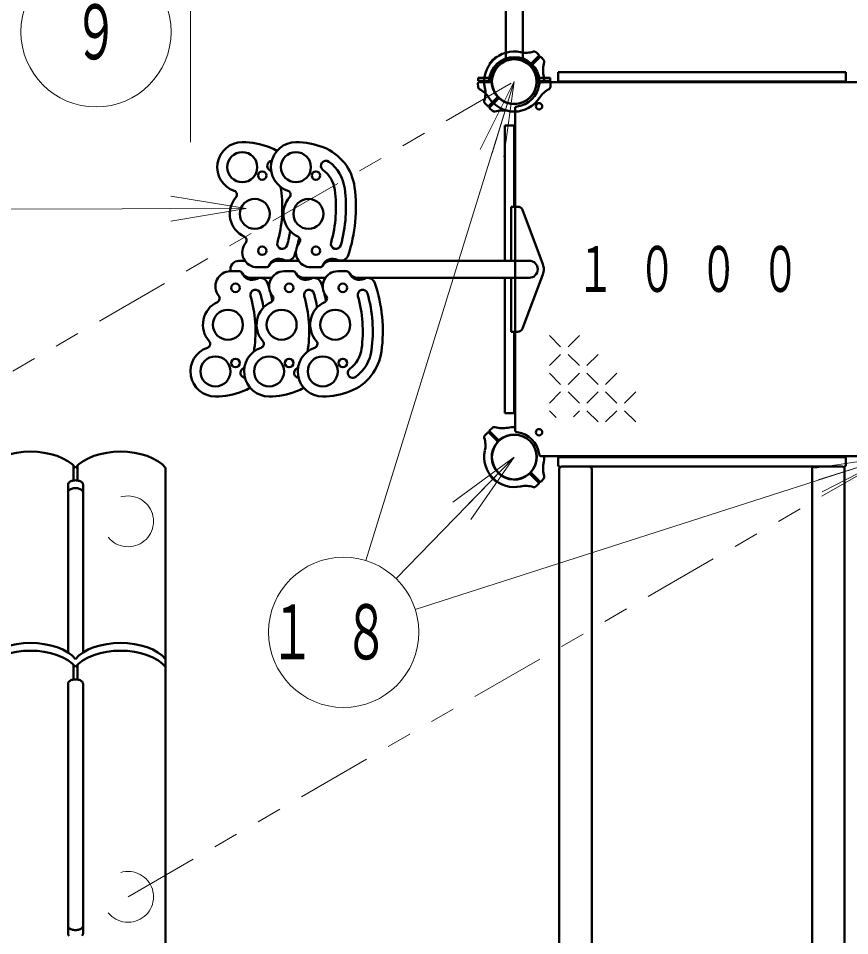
# Model space of a CAD drawing. Units: millimetres on the paper, scale 1:50. Extents: x -365 to 0, y -594 to 257.
# Drawn here: x -313.02 to -279.8, y 119.01 to 155.66 of the extents above; entities that cross this region are included whole.
import ezdxf
from ezdxf.enums import TextEntityAlignment as Align

# ---------------------------------------------------------------- set-up
doc = ezdxf.new("R2010")
doc.units = ezdxf.units.MM
doc.linetypes.add('USER1', pattern=[4.5, 2.5, -2])
doc.linetypes.add('USER3', pattern=[8, 3, -1, 1, -1, 1, -1])
doc.layers.add('LY_1', color=140, linetype='Continuous', lineweight=50)
doc.styles.add('ＭＳ ゴシック', font='')
doc.styles.get('ＭＳ ゴシック').set_extended_font_data('MS Gothic')

msp = doc.modelspace()

# ---------------------------------------------------------------- linework, layer by layer
at = {"layer": 'LY_1', "color": 7, "lineweight": 13}
for p, q in [((-306.146, 150.711), (-306.146, 238.918)), ((-293.205, 153.131), (-299.134, 133.997)), ((-294.571, 150.413), (-293.205, 153.131)), ((-293.205, 153.131), (-294.093, 150.265)), ((-293.205, 153.131), (-293.615, 150.117)), ((-306.923, 148.552), (-303.922, 148.063)), ((-303.922, 148.063), (-314.667, 148.025)), ((-303.922, 148.063), (-306.922, 148.052)), ((-303.922, 148.063), (-306.92, 147.552)), ((-291.353, 142.533), (-291.803, 142.983)), ((-290.603, 142.983), (-291.053, 142.533)), ((-291.353, 142.233), (-291.803, 141.783)), ((-290.603, 141.783), (-291.053, 142.233)), ((-289.853, 142.233), (-290.303, 141.783)), ((-291.353, 141.033), (-291.803, 141.483)), ((-290.603, 141.483), (-291.053, 141.033)), ((-289.853, 141.033), (-290.303, 141.483)), ((-289.103, 141.483), (-289.553, 141.033)), ((-291.353, 140.733), (-291.803, 140.283)), ((-290.603, 140.283), (-291.053, 140.733)), ((-289.853, 140.733), (-290.303, 140.283)), ((-289.103, 140.283), (-289.553, 140.733)), ((-288.353, 140.733), (-288.803, 140.283)), ((-291.536, 139.716), (-291.803, 139.983)), ((-290.603, 139.983), (-290.843, 139.744)), ((-289.853, 139.533), (-290.303, 139.983)), ((-289.103, 139.983), (-289.553, 139.533)), ((-288.353, 139.533), (-288.803, 139.983)), ((-293.205, 138.131), (-297.928, 133.281)), ((-278.205, 138.131), (-297.165, 132.048)), ((-295.656, 136.331), (-293.205, 138.131)), ((-293.205, 138.131), (-295.298, 135.982)), ((-293.205, 138.131), (-294.94, 135.633)), ((-281.215, 137.691), (-278.205, 138.131)), ((-278.205, 138.131), (-281.062, 137.215)), ((-278.205, 138.131), (-280.909, 136.738))]:
    msp.add_line(p, q, dxfattribs=at)
at = {"layer": 'LY_1'}
for p, q in [((-293.545, 167.215), (-293.545, 154.047)), ((-292.865, 167.215), (-292.865, 154.047)), ((-292.231, 154.206), (-292.346, 154.313)), ((-293.9, 154.109), (-293.903, 154.111)), ((-292.564, 153.815), (-292.23, 154.148)), ((-292.521, 153.773), (-292.188, 154.106)), ((-292.13, 154.105), (-292.023, 153.99)), ((-294.183, 153.826), (-294.186, 153.829)), ((-294.203, 153.281), (-294.645, 153.281)), ((-294.645, 153.281), (-294.645, 153.161)), ((-292.207, 153.281), (-291.765, 153.281)), ((-291.765, 153.281), (-291.765, 153.161)), ((-291.455, 153.511), (-279.955, 153.511)), ((-291.455, 153.131), (-291.455, 153.511)), ((-279.955, 153.131), (-279.955, 153.511)), ((-294.654, 153.06), (-294.648, 152.902)), ((-294.135, 153.161), (-294.645, 153.161)), ((-294.143, 153.101), (-294.614, 153.101)), ((-292.276, 153.161), (-291.765, 153.161)), ((-292.268, 153.161), (-291.797, 153.161)), ((-292.268, 153.101), (-291.797, 153.101)), ((-285.705, 153.101), (-292.113, 153.101)), ((-291.757, 153.06), (-291.762, 152.902)), ((-291.455, 153.131), (-279.955, 153.131)), ((-285.705, 153.101), (-279.298, 153.101)), ((-293.889, 152.489), (-294.222, 152.156)), ((-293.847, 152.447), (-294.18, 152.114)), ((-294.28, 152.157), (-294.379, 152.264)), ((-294.179, 152.056), (-294.073, 151.957)), ((-293.175, 145.631), (-293.175, 152.039)), ((-293.585, 151.381), (-293.205, 151.381)), ((-293.585, 151.381), (-293.585, 145.971)), ((-293.205, 151.381), (-293.205, 148.131)), ((-293.325, 148.131), (-293.325, 145.971)), ((-293.064, 148.131), (-293.325, 148.131)), ((-292.877, 148.001), (-292.062, 145.835)), ((-303.966, 145.971), (-304.205, 145.971)), ((-302.726, 145.967), (-302.726, 146.037)), ((-301.823, 145.971), (-302.726, 145.971)), ((-300.583, 146.038), (-300.583, 145.967)), ((-292.605, 145.971), (-300.583, 145.971)), ((-304.178, 145.551), (-304.544, 145.551)), ((-304.085, 145.488), (-304.063, 145.488)), ((-303.105, 145.711), (-303.471, 145.711)), ((-303.013, 145.774), (-302.992, 145.774)), ((-302.034, 145.551), (-302.399, 145.551)), ((-301.941, 145.488), (-301.919, 145.488)), ((-300.963, 145.711), (-301.328, 145.711)), ((-300.87, 145.774), (-300.848, 145.774)), ((-299.891, 145.551), (-300.257, 145.551)), ((-299.798, 145.488), (-299.776, 145.488)), ((-293.175, 145.631), (-293.175, 139.223)), ((-303.798, 145.224), (-303.798, 145.295)), ((-302.894, 145.291), (-303.798, 145.291)), ((-301.654, 145.224), (-301.654, 145.295)), ((-300.751, 145.291), (-301.654, 145.291)), ((-299.511, 145.224), (-299.511, 145.295)), ((-292.605, 145.291), (-299.511, 145.291)), ((-293.585, 139.881), (-293.585, 145.291)), ((-293.325, 143.131), (-293.325, 145.291)), ((-292.877, 143.261), (-292.062, 145.427)), ((-293.064, 143.131), (-293.325, 143.131)), ((-293.205, 143.131), (-293.205, 139.881)), ((-293.585, 139.881), (-293.205, 139.881)), ((-294.179, 139.206), (-294.073, 139.305)), ((-294.28, 139.105), (-294.379, 138.998)), ((-293.889, 138.773), (-294.222, 139.106)), ((-293.847, 138.815), (-294.18, 139.148)), ((-285.705, 138.161), (-292.113, 138.161)), ((-285.705, 138.161), (-279.298, 138.161)), ((-310.814, 137.787), (-310.814, 137.195)), ((-310.654, 137.787), (-310.654, 137.195)), ((-291.455, 137.811), (-291.455, 138.071)), ((-280.015, 138.131), (-291.395, 138.131)), ((-279.955, 137.811), (-279.955, 138.071)), ((-307.134, 137.702), (-307.134, 126.066)), ((-294.183, 137.436), (-294.186, 137.434)), ((-292.564, 137.447), (-292.23, 137.114)), ((-292.521, 137.489), (-292.188, 137.156)), ((-291.405, 100.151), (-291.405, 137.651)), ((-291.305, 137.751), (-280.105, 137.751)), ((-290.105, 100.151), (-290.105, 137.651)), ((-281.305, 100.151), (-281.305, 137.651)), ((-280.005, 100.151), (-280.005, 137.651)), ((-293.9, 137.153), (-293.903, 137.151)), ((-292.231, 137.056), (-292.346, 136.949)), ((-292.13, 137.157), (-292.023, 137.272)), ((-311.034, 137.029), (-311.034, 130.319)), ((-310.434, 137.029), (-310.434, 130.319)), ((-310.814, 129.243), (-310.814, 129.834)), ((-310.654, 129.243), (-310.654, 129.834)), ((-307.134, 118.424), (-307.134, 130.06)), ((-311.034, 119.096), (-311.034, 129.077)), ((-310.434, 119.096), (-310.434, 129.077))]:
    msp.add_line(p, q, dxfattribs=at)
at = {"layer": 'LY_1', "color": 7, "linetype": 'USER3', "lineweight": 13}
for p, q in [((-323.634, 135.563), (-293.205, 153.131)), ((-308.634, 120.563), (-278.205, 138.131))]:
    msp.add_line(p, q, dxfattribs=at)
at = {"layer": 'LY_1'}
for points in [[(-314.334, 137.702), (-314.195, 137.841), (-314.023, 137.967), (-313.822, 138.079), (-313.596, 138.174), (-313.349, 138.249), (-313.087, 138.304), (-312.813, 138.337), (-312.534, 138.349), (-312.255, 138.337), (-311.981, 138.304), (-311.719, 138.249), (-311.472, 138.174), (-311.246, 138.079), (-311.045, 137.967), (-310.873, 137.841), (-310.734, 137.702)], [(-310.734, 137.702), (-310.595, 137.841), (-310.423, 137.967), (-310.222, 138.079), (-309.996, 138.174), (-309.749, 138.249), (-309.487, 138.304), (-309.213, 138.337), (-308.934, 138.349), (-308.655, 138.337), (-308.381, 138.304), (-308.119, 138.249), (-307.872, 138.174), (-307.646, 138.079), (-307.445, 137.967), (-307.273, 137.841), (-307.134, 137.702)], [(-310.434, 137.029), (-310.437, 137.052), (-310.444, 137.074), (-310.457, 137.095), (-310.474, 137.116), (-310.496, 137.134), (-310.522, 137.151), (-310.551, 137.166), (-310.584, 137.179), (-310.619, 137.188), (-310.656, 137.196), (-310.695, 137.2), (-310.734, 137.202), (-310.773, 137.2), (-310.812, 137.196), (-310.849, 137.188), (-310.884, 137.179), (-310.917, 137.166), (-310.946, 137.151), (-310.972, 137.134), (-310.994, 137.116), (-311.011, 137.095), (-311.024, 137.074), (-311.031, 137.052), (-311.034, 137.029)], [(-310.434, 136.718), (-310.437, 136.741), (-310.444, 136.763), (-310.457, 136.784), (-310.474, 136.804), (-310.496, 136.823), (-310.522, 136.84), (-310.551, 136.855), (-310.584, 136.867), (-310.619, 136.877), (-310.656, 136.884), (-310.695, 136.889), (-310.734, 136.89), (-310.773, 136.889), (-310.812, 136.884), (-310.849, 136.877), (-310.884, 136.867), (-310.917, 136.855), (-310.946, 136.84), (-310.972, 136.823), (-310.994, 136.804), (-311.011, 136.784), (-311.024, 136.763), (-311.031, 136.741), (-311.034, 136.718)], [(-314.334, 130.06), (-314.195, 130.199), (-314.023, 130.326), (-313.822, 130.438), (-313.596, 130.532), (-313.349, 130.608), (-313.087, 130.663), (-312.813, 130.696), (-312.534, 130.707), (-312.255, 130.696), (-311.981, 130.663), (-311.719, 130.608), (-311.472, 130.532), (-311.246, 130.438), (-311.045, 130.326), (-310.873, 130.199), (-310.734, 130.06)], [(-310.734, 130.06), (-310.595, 130.199), (-310.423, 130.326), (-310.222, 130.438), (-309.996, 130.532), (-309.749, 130.608), (-309.487, 130.663), (-309.213, 130.696), (-308.934, 130.707), (-308.655, 130.696), (-308.381, 130.663), (-308.119, 130.608), (-307.872, 130.532), (-307.646, 130.438), (-307.445, 130.326), (-307.273, 130.199), (-307.134, 130.06)], [(-314.334, 129.749), (-314.195, 129.888), (-314.023, 130.015), (-313.822, 130.126), (-313.596, 130.221), (-313.349, 130.296), (-313.087, 130.351), (-312.813, 130.385), (-312.534, 130.396), (-312.255, 130.385), (-311.981, 130.351), (-311.719, 130.296), (-311.472, 130.221), (-311.246, 130.126), (-311.045, 130.015), (-310.873, 129.888), (-310.734, 129.749)], [(-310.734, 129.749), (-310.595, 129.888), (-310.423, 130.015), (-310.222, 130.126), (-309.996, 130.221), (-309.749, 130.296), (-309.487, 130.351), (-309.213, 130.385), (-308.934, 130.396), (-308.655, 130.385), (-308.381, 130.351), (-308.119, 130.296), (-307.872, 130.221), (-307.646, 130.126), (-307.445, 130.015), (-307.273, 129.888), (-307.134, 129.749)], [(-310.434, 129.077), (-310.437, 129.099), (-310.444, 129.121), (-310.457, 129.143), (-310.474, 129.163), (-310.496, 129.181), (-310.522, 129.198), (-310.551, 129.213), (-310.584, 129.226), (-310.619, 129.236), (-310.656, 129.243), (-310.695, 129.247), (-310.734, 129.249), (-310.773, 129.247), (-310.812, 129.243), (-310.849, 129.236), (-310.884, 129.226), (-310.917, 129.213), (-310.946, 129.198), (-310.972, 129.181), (-310.994, 129.163), (-311.011, 129.143), (-311.024, 129.121), (-311.031, 129.099), (-311.034, 129.077)], [(-310.434, 119.408), (-310.437, 119.385), (-310.444, 119.363), (-310.457, 119.342), (-310.474, 119.322), (-310.496, 119.303), (-310.522, 119.286), (-310.551, 119.271), (-310.584, 119.259), (-310.619, 119.249), (-310.656, 119.242), (-310.695, 119.237), (-310.734, 119.236), (-310.773, 119.237), (-310.812, 119.242), (-310.849, 119.249), (-310.884, 119.259), (-310.917, 119.271), (-310.946, 119.286), (-310.972, 119.303), (-310.994, 119.322), (-311.011, 119.342), (-311.024, 119.363), (-311.031, 119.385), (-311.034, 119.408)], [(-310.994, 119.01), (-311.011, 119.031), (-311.024, 119.052), (-311.031, 119.074), (-311.034, 119.096)], [(-310.434, 119.096), (-310.437, 119.074), (-310.444, 119.052), (-310.457, 119.031), (-310.474, 119.01)]]:
    msp.add_lwpolyline(points, dxfattribs=at)
at = {"layer": 'LY_1', "color": 7, "lineweight": 13}
for centre in [(-309.914, 155.118), (-300.021, 131.131)]:
    msp.add_circle(centre, 3, dxfattribs=at)
at = {"layer": 'LY_1'}
for centre, radius in [((-293.205, 153.131), 0.891), ((-292.215, 152.141), 0.13), ((-304.071, 149.711), 0.6), ((-301.928, 149.711), 0.6), ((-301.928, 149.711), 0.6), ((-303.271, 149.374), 0.17), ((-301.128, 149.374), 0.17), ((-303.571, 147.845), 0.6), ((-301.428, 147.845), 0.6), ((-301.428, 147.845), 0.6), ((-303.271, 146.374), 0.17), ((-301.128, 146.374), 0.17), ((-304.344, 144.888), 0.17), ((-302.199, 144.888), 0.17), ((-300.057, 144.888), 0.17), ((-304.644, 143.417), 0.6), ((-302.499, 143.417), 0.6), ((-300.357, 143.417), 0.6), ((-300.357, 143.417), 0.6), ((-305.144, 141.551), 0.6), ((-304.344, 141.888), 0.17), ((-302.999, 141.551), 0.6), ((-302.199, 141.888), 0.17), ((-300.857, 141.551), 0.6), ((-300.857, 141.551), 0.6), ((-300.057, 141.888), 0.17), ((-292.215, 139.121), 0.13), ((-293.205, 138.131), 0.891)]:
    msp.add_circle(centre, radius, dxfattribs=at)
at = {"layer": 'LY_1', "color": 7, "linetype": 'USER1', "lineweight": 13}
for centre in [(-308.634, 135.563), (-308.634, 120.563)]:
    msp.add_circle(centre, 1.016, dxfattribs=at)
at = {"layer": 'LY_1'}
for centre, radius, start, end in [((-293.205, 153.131), 1.2, 77.7272, 135), ((-292.738, 155.281), 1, 257.7272, 287.5412), ((-292.406, 154.232), 0.1, 47, 107.5412), ((-293.205, 153.131), 1.2, 135, 192.2728), ((-293.205, 153.09), 1.016, 4.0072, 175.9928), ((-293.205, 153.131), 1.22, 135, 143.6269), ((-293.205, 153.09), 0.932, 4.369, 175.631), ((-293.205, 153.131), 1.22, 126.3731, 135), ((-293.917, 154.097), 0.02, 45, 126.3731), ((-293.205, 153.131), 0.9, 49.2707, 135), ((-292.259, 154.177), 0.04, 315, 47), ((-292.16, 154.078), 0.04, 43, 135), ((-291.056, 153.599), 1, 162.4588, 192.2728), ((-292.104, 153.93), 0.1, 342.4588, 43), ((-294.171, 153.843), 0.02, 143.6269, 225), ((-293.205, 153.131), 0.9, 135, 220.7293), ((-292.592, 153.843), 0.04, 229.2707, 315), ((-293.205, 153.131), 0.9, 315, 40.7293), ((-292.493, 153.744), 0.04, 135, 220.7293), ((-293.205, 153.131), 1.2, 358.5675, 12.2728), ((-294.614, 153.061), 0.04, 90, 182), ((-294.549, 152.918), 0.1, 182, 242.5412), ((-295.056, 151.942), 1, 32.7272, 62.5412), ((-295.355, 152.663), 1, 342.4588, 12.2728), ((-294.143, 153.061), 0.04, 4.2707, 90), ((-293.205, 153.131), 0.9, 184.2707, 270), ((-293.205, 153.131), 0.9, 270, 355.7293), ((-293.205, 153.131), 1, 276.7872, 353.2128), ((-292.268, 153.061), 0.04, 90, 175.7293), ((-292.113, 153.001), 0.1, 90, 173.2128), ((-291.354, 151.942), 1, 117.4588, 147.2728), ((-291.862, 152.918), 0.1, 297.4588, 358), ((-291.797, 153.061), 0.04, 358, 90), ((-293.205, 153.131), 1.2, 212.7272, 270), ((-293.918, 152.518), 0.04, 315, 40.7293), ((-293.819, 152.419), 0.04, 49.2707, 135), ((-293.205, 153.131), 0.9, 229.2707, 315), ((-293.205, 153.131), 1.2, 270, 327.2728), ((-294.306, 152.332), 0.1, 162.4588, 223), ((-294.251, 152.185), 0.04, 223, 315), ((-294.152, 152.086), 0.04, 135, 227), ((-293.075, 152.039), 0.1, 96.7872, 180), ((-294.004, 152.03), 0.1, 227, 287.5412), ((-293.673, 150.981), 1, 77.7272, 107.5412), ((-293.205, 153.131), 1.2, 257.7272, 271.4325), ((-304.071, 149.711), 1, 90, 251.3766), ((-304.071, 147.711), 3, 68.6368, 90), ((-301.928, 149.711), 1, 90, 251.3766), ((-301.928, 147.711), 3, 68.6368, 90), ((-303.707, 148.642), 2, 59.3359, 68.6368), ((-301.564, 148.642), 2, 7.6628, 68.6368), ((-302.873, 149.767), 0.2, 96.625, 233.4141), ((-300.73, 149.767), 0.2, 53.4141, 233.4141), ((-300.73, 149.767), 0.2, 53.4141, 233.4141), ((-301.564, 148.642), 1.6, 7.6628, 53.4141), ((-301.564, 148.642), 1.6, 7.6628, 53.4141), ((-303.707, 148.642), 1.2, 48.654, 53.4141), ((-301.564, 148.642), 1.2, 7.6628, 53.4141), ((-301.564, 148.642), 1.2, 7.6628, 53.4141), ((-307.671, 148.109), 5.2, 344.2956, 7.6628), ((-303.707, 148.642), 1.2, 7.6628, 13.3486), ((-305.528, 148.109), 5.2, 344.2956, 7.6628), ((-305.528, 148.109), 5.2, 344.2956, 7.6628), ((-305.528, 148.109), 5.6, 344.2956, 7.6628), ((-305.528, 148.109), 5.6, 344.2956, 7.6628), ((-305.528, 148.109), 6, 341.2666, 7.6628), ((-303.571, 147.845), 1, 138.6234, 245.1252), ((-304.442, 148.612), 0.16, 318.6234, 71.3765), ((-301.428, 147.845), 1, 138.6234, 245.1252), ((-302.299, 148.612), 0.16, 318.6234, 71.3765), ((-293.064, 147.931), 0.2, 20.5985, 90), ((-304.059, 146.793), 0.16, 320.6786, 65.1252), ((-307.671, 148.109), 5.6, 344.2956, 350.2), ((-301.916, 146.793), 0.16, 320.6786, 65.1252), ((-303.471, 146.311), 0.6, 140.6786, 270), ((-302.473, 146.647), 0.2, 164.2956, 344.2956), ((-301.328, 146.311), 0.6, 140.6786, 270), ((-307.671, 148.109), 6, 345.0235, 348.3449), ((-300.33, 146.647), 0.2, 164.2956, 344.2956), ((-300.33, 146.647), 0.2, 164.2956, 344.2956), ((-307.671, 148.109), 6, 341.2666, 343.3251), ((-304.205, 145.631), 0.34, 90, 193.609), ((-302.602, 145.615), 0.44, 63.6203, 158.755), ((-302.684, 145.63), 0.34, 97.2321, 154.9229), ((-302.273, 146.278), 0.3, 243.6203, 341.2666), ((-300.459, 145.615), 0.44, 63.6203, 158.755), ((-300.54, 145.63), 0.34, 97.2321, 154.9229), ((-300.13, 146.278), 0.3, 243.6203, 341.2666), ((-292.605, 145.631), 0.34, 270, 90), ((-304.544, 144.951), 0.6, 90, 219.3214), ((-304.178, 145.451), 0.1, 21.245, 90), ((-303.675, 145.647), 0.44, 201.245, 296.3797), ((-303.755, 145.632), 0.34, 205.0771, 262.7679), ((-303.105, 145.811), 0.1, 270, 338.755), ((-302.399, 144.951), 0.6, 90, 219.3214), ((-302.034, 145.451), 0.1, 21.245, 90), ((-301.53, 145.647), 0.44, 201.245, 296.3797), ((-301.611, 145.632), 0.34, 205.0771, 262.7679), ((-300.963, 145.811), 0.1, 270, 338.755), ((-300.257, 144.951), 0.6, 90, 219.3214), ((-299.891, 145.451), 0.1, 21.245, 90), ((-299.387, 145.647), 0.44, 201.245, 296.3797), ((-299.468, 145.632), 0.34, 205.0771, 262.7679), ((-292.605, 145.631), 0.58, 0, 20.5985), ((-292.605, 145.631), 0.58, 339.4015, 0), ((-303.346, 144.984), 0.3, 18.7334, 116.3797), ((-301.201, 144.984), 0.3, 18.7334, 116.3797), ((-299.059, 144.984), 0.3, 18.7334, 116.3797), ((-303.545, 144.615), 0.2, 15.7044, 195.7044), ((-308.744, 143.153), 6, 16.5802, 18.7334), ((-301.401, 144.615), 0.2, 15.7044, 195.7044), ((-306.599, 143.153), 6, 16.6749, 18.7334), ((-299.258, 144.615), 0.2, 15.7044, 195.7044), ((-299.258, 144.615), 0.2, 15.7044, 195.7044), ((-304.457, 143.153), 6, 352.3372, 18.7334), ((-305.132, 144.469), 0.16, 294.8748, 39.3214), ((-308.744, 143.153), 5.2, 352.3372, 15.7044), ((-308.744, 143.153), 5.6, 9.8, 15.7044), ((-308.744, 143.153), 6, 11.641, 15.064), ((-302.987, 144.469), 0.16, 294.8748, 39.3214), ((-306.599, 143.153), 5.2, 352.3372, 15.7044), ((-306.599, 143.153), 5.6, 9.8, 15.7044), ((-306.599, 143.153), 6, 11.655, 14.9765), ((-300.845, 144.469), 0.16, 294.8748, 39.3214), ((-304.457, 143.153), 5.2, 352.3372, 15.7044), ((-304.457, 143.153), 5.2, 352.3372, 15.7044), ((-304.457, 143.153), 5.6, 352.3372, 15.7044), ((-304.644, 143.417), 1, 114.8748, 221.3766), ((-302.499, 143.417), 1, 114.8748, 221.3766), ((-300.357, 143.417), 1, 114.8748, 221.3766), ((-293.064, 143.331), 0.2, 270, 339.4015), ((-305.514, 142.65), 0.16, 288.6234, 41.3766), ((-303.37, 142.65), 0.16, 288.6234, 41.3766), ((-301.227, 142.65), 0.16, 288.6234, 41.3766), ((-305.144, 141.551), 1, 108.6235, 270), ((-302.999, 141.551), 1, 108.6235, 270), ((-304.78, 142.62), 1.2, 346.6514, 352.3372), ((-300.857, 141.551), 1, 108.6235, 270), ((-302.635, 142.62), 1.2, 346.6514, 352.3372), ((-300.492, 142.62), 1.2, 306.586, 352.3372), ((-300.492, 142.62), 1.2, 306.586, 352.3372), ((-300.492, 142.62), 2, 291.3632, 352.3372), ((-300.492, 142.62), 1.6, 306.586, 352.3372), ((-300.492, 142.62), 1.6, 306.586, 352.3372), ((-303.945, 141.496), 0.2, 126.5859, 263.375), ((-304.78, 142.62), 1.2, 306.586, 311.346), ((-301.801, 141.496), 0.2, 126.5859, 263.375), ((-302.635, 142.62), 1.2, 306.586, 311.346), ((-299.658, 141.496), 0.2, 126.5859, 306.586), ((-299.658, 141.496), 0.2, 126.5859, 306.586), ((-305.144, 143.551), 3, 270, 291.3632), ((-304.78, 142.62), 2, 291.3632, 300.6982), ((-302.999, 143.551), 3, 270, 291.3632), ((-302.635, 142.62), 2, 291.3632, 300.6641), ((-300.857, 143.551), 3, 270, 291.3632), ((-294.004, 139.232), 0.1, 72.4588, 133), ((-293.673, 140.281), 1, 252.4588, 282.2728), ((-293.205, 138.131), 1.2, 88.5675, 102.2728), ((-294.306, 138.93), 0.1, 137, 197.5412), ((-295.355, 138.599), 1, 347.7272, 17.5412), ((-294.251, 139.078), 0.04, 45, 137), ((-294.152, 139.177), 0.04, 133, 225), ((-293.205, 138.131), 0.9, 45, 130.7293), ((-293.075, 139.223), 0.1, 180, 263.2128), ((-293.205, 138.131), 1, 6.7872, 83.2128), ((-293.205, 138.131), 0.9, 139.2707, 225), ((-293.918, 138.744), 0.04, 319.2707, 45), ((-293.819, 138.843), 0.04, 225, 310.7293), ((-293.205, 138.131), 0.9, 319.2707, 45), ((-293.205, 138.131), 1.2, 167.7272, 225), ((-292.113, 138.261), 0.1, 186.7872, 270), ((-293.205, 138.131), 1.2, 347.7272, 1.4325), ((-291.056, 137.663), 1, 167.7272, 197.5412), ((-291.395, 138.071), 0.06, 90, 180), ((-291.395, 137.811), 0.06, 180, 270), ((-280.015, 138.071), 0.06, 0, 90), ((-280.015, 137.811), 0.06, 270, 0), ((-294.171, 137.419), 0.02, 135, 216.3731), ((-293.205, 138.131), 0.9, 225, 310.7293), ((-292.592, 137.419), 0.04, 45, 130.7293), ((-292.493, 137.518), 0.04, 139.2707, 225), ((-291.305, 137.651), 0.1, 90, 180), ((-290.205, 137.651), 0.1, 0, 90), ((-281.205, 137.651), 0.1, 90, 180), ((-280.105, 137.651), 0.1, 0, 90), ((-293.205, 138.131), 1.22, 216.3731, 225), ((-293.205, 138.131), 1.22, 225, 233.6269), ((-293.205, 138.131), 1.2, 225, 282.2728), ((-293.917, 137.165), 0.02, 233.6269, 315), ((-292.259, 137.086), 0.04, 313, 45), ((-292.16, 137.185), 0.04, 225, 317), ((-292.104, 137.332), 0.1, 317, 17.5412), ((-292.738, 135.981), 1, 72.4588, 102.2728), ((-292.406, 137.03), 0.1, 252.4588, 313)]:
    msp.add_arc(centre, radius, start, end, dxfattribs=at)

# ---------------------------------------------------------------- texts
at = {"layer": 'LY_1', "color": 7, "style": 'ＭＳ ゴシック', "width": 0.6}
msp.add_text('９', height=2.199, dxfattribs=at).set_placement((-309.914, 155.118), align=Align.MIDDLE_CENTER)
at = {"layer": 'LY_1', "color": 7, "style": 'ＭＳ ゴシック'}
for s, insert, char_height, attachment_point in [('\\T1.64;\\W0.6;１０００', (-290.705, 145.631), 1.833, 4), ('\\T1.64;\\W0.6;１８', (-300.021, 131.131), 2.199, 5)]:
    msp.add_mtext(s, dxfattribs=dict(at, insert=insert, char_height=char_height, attachment_point=attachment_point))

doc.saveas('drawing.dxf')
